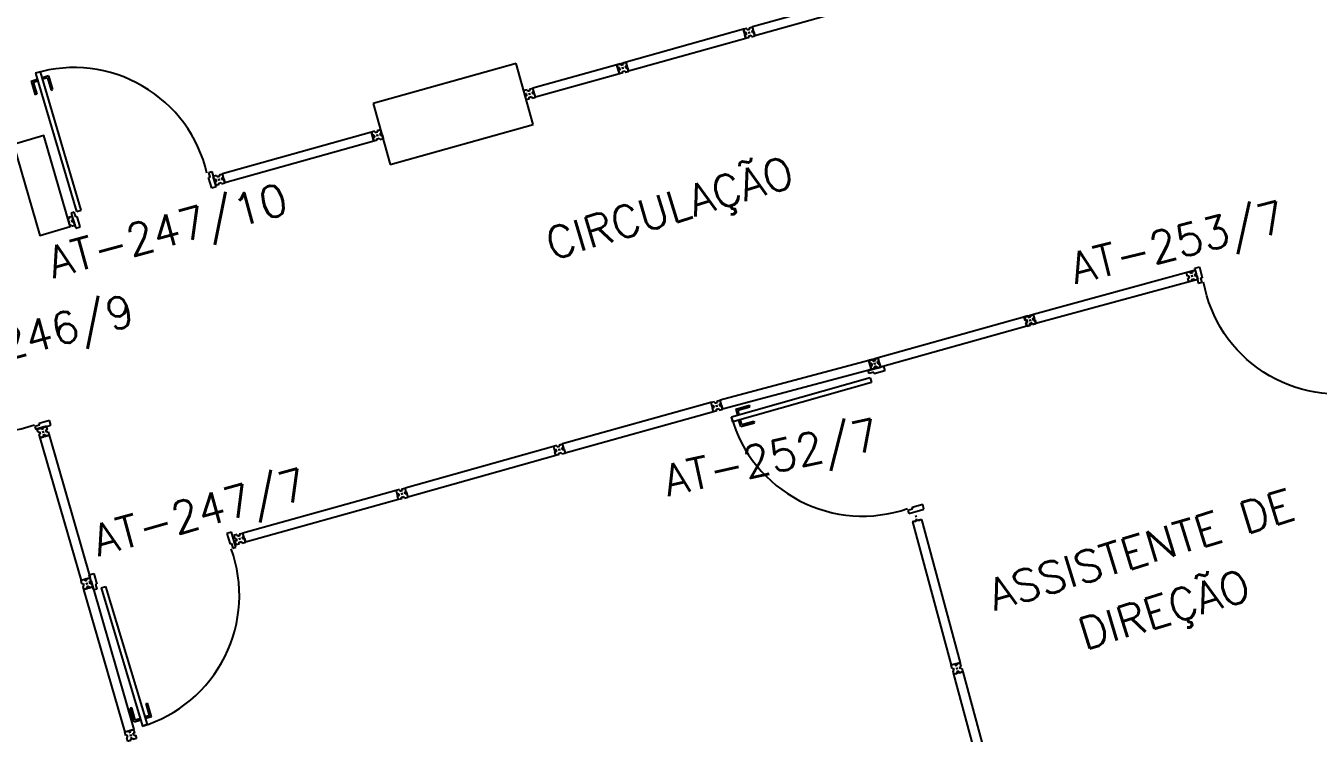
# Model space of a CAD drawing. Header units: millimetres. Extents: x 3089 to 3391, y 1087 to 1201.
# Drawn here: x 3139.11 to 3147.3, y 1111.65 to 1116.13 of the extents above; entities that cross this region are included whole.
import ezdxf

# ---------------------------------------------------------------- set-up
doc = ezdxf.new("R2010")
doc.units = ezdxf.units.MM
for name, color, linetype in [('DIV', 2, 'Continuous'), ('ESTR', 3, 'Continuous'), ('TEXTO', 2, 'Continuous'), ('TEXTO-ENDEREÇO', 2, 'Continuous'), ('USO1', 2, 'Continuous')]:
    doc.layers.add(name, color=color, linetype=linetype)
doc.styles.add('1', font='romans.shx', dxfattribs={"height": 1.1})
doc.styles.add('UNB-100', font='simplex.shx', dxfattribs={"height": 0.2})
doc.styles.add('UNB-100-1', font='simplex.shx', dxfattribs={"height": 0.2})
doc.dimstyles.new('1-600', dxfattribs={"dimtxt": 1.1, "dimasz": 2.5, "dimexe": 2, "dimexo": 4, "dimgap": 0.2, "dimtad": 1, "dimdec": 0, "dimzin": 4, "dimdsep": 46, "dimlunit": 6, "dimtxsty": '1', "dimblk1": 'NONE', "dimblk2": 'NONE', "dimsah": 1, "dimcen": 0, "dimclrd": 2, "dimclre": 2, "dimclrt": 2, "dimadec": 0, "dimazin": 0, "dimtfac": 1, "dimtdec": 0, "dimtmove": 2, "dimatfit": 3, "dimldrblk": 'NONE', "dimfxl": 1, "dimtolj": 1, "dimtzin": 0, "dimarcsym": 0})

# ---------------------------------------------------------------- blocks, each defined once
blk = doc.blocks.new('PILINT-TTC')
blk.add_lwpolyline([(0.4422, -8.4164), (0.4167, -9.0159), (0.6165, -9.0244), (0.642, -8.425)], close=True)
blk = doc.blocks.new('PDV2D-TTC')
at = {"layer": 'DIV'}
for p, q in [((0.0299, 0.05), (0.0599, 0.05)), ((0.0299, 0.035), (0.0299, 0.05)), ((0.0299, -0.035), (0.0299, 0.035)), ((0.0599, 0.05), (0.0599, -0.0199)), ((0.9412, 0.05), (0.9412, -0.0199)), ((0.9712, 0.05), (0.9412, 0.05)), ((0.9712, 0.035), (0.9712, 0.05)), ((0.9712, -0.035), (0.9712, 0.035)), ((0.0299, -0.05), (0.0299, -0.0347)), ((0.05, -0.05), (0.0299, -0.05)), ((0.05, -0.0199), (0.0599, -0.0199)), ((0.05, -0.0199), (0.05, -0.05)), ((0.0787, -0.0505), (0.1087, -0.0505)), ((0.0787, -0.0505), (0.0787, -0.9647)), ((0.1087, -0.0505), (0.1087, -0.9647)), ((0.9512, -0.0199), (0.9412, -0.0199)), ((0.9512, -0.0199), (0.9512, -0.05)), ((0.9512, -0.05), (0.9712, -0.05)), ((0.9712, -0.05), (0.9712, -0.0347)), ((0.1087, -0.9647), (0.0787, -0.9647))]:
    blk.add_line(p, q, dxfattribs=at)
at = {"layer": 'DIV', "color": 1}
for p, q in [((0.0362, -0.9247), (0.0362, -0.8347)), ((0.0462, -0.8347), (0.0364, -0.8347)), ((0.0462, -0.9147), (0.0462, -0.8347)), ((0.1409, -0.9147), (0.1409, -0.8347)), ((0.1409, -0.8347), (0.1507, -0.8347)), ((0.1509, -0.9247), (0.1509, -0.8347)), ((0.0362, -0.9247), (0.0763, -0.9247)), ((0.0462, -0.9147), (0.0763, -0.9147)), ((0.1409, -0.9147), (0.1108, -0.9147)), ((0.1509, -0.9247), (0.1108, -0.9247))]:
    blk.add_line(p, q, dxfattribs=at)
blk.add_arc((0.0755, -0.1001), 0.8651, 270, 3.32145, dxfattribs=at)
blk = doc.blocks.new('DIVMT-TTC')
for p, q in [((-0.03, 0.03), (-0.03, 0.006)), ((-0.008, 0.03), (-0.03, 0.03)), ((-0.0185, 0.006), (-0.03, 0.006)), ((-0.0185, -0.006), (-0.0185, 0.006)), ((-0.008, 0.03), (-0.008, 0.02)), ((-0.008, 0.02), (0.008, 0.02)), ((-0.0051, 0), (0.0051, 0)), ((0.0051, 0), (-0.0051, 0)), ((-0.0051, 0), (0.0051, 0)), ((0, -0.0051), (0, 0.0051)), ((0, 0.0051), (0, -0.0051)), ((0.008, 0.03), (0.008, 0.02)), ((0.008, 0.03), (0.03, 0.03)), ((0.0205, 0.006), (0.03, 0.006)), ((0.0205, -0.006), (0.0205, 0.006)), ((0.0205, 0.006), (0.0205, -0.006)), ((0.0205, 0.006), (0.03, 0.006)), ((0.97, 0.03), (0.03, 0.03)), ((0.03, 0.006), (0.03, 0.03)), ((0.03, -0.03), (0.03, 0.03)), ((0.03, -0.005), (0.03, 0.005)), ((0.97, -0.03), (0.97, 0.03)), ((0.97, 0.03), (0.97, 0.009)), ((0.97, 0.009), (0.97, 0.027)), ((0.9795, 0.006), (0.97, 0.006)), ((0.97, -0.005), (0.97, 0.005)), ((0.9795, 0.006), (0.9795, -0.006)), ((1.0051, 0), (0.9949, 0)), ((1, 0.0051), (1, -0.0051)), ((-0.0185, -0.006), (-0.03, -0.006)), ((-0.03, -0.03), (-0.03, -0.006)), ((-0.008, -0.03), (-0.03, -0.03)), ((-0.008, -0.03), (-0.008, -0.02)), ((-0.008, -0.02), (0.008, -0.02)), ((0.008, -0.03), (0.008, -0.02)), ((0.008, -0.03), (0.03, -0.03)), ((0.0205, -0.006), (0.03, -0.006)), ((0.0205, -0.006), (0.03, -0.006)), ((0.03, -0.006), (0.03, -0.03)), ((0.97, -0.03), (0.03, -0.03)), ((0.9795, -0.006), (0.97, -0.006)), ((0.97, -0.009), (0.97, -0.027))]:
    blk.add_line(p, q)
blk = doc.blocks.new('PDV2E-TTC')
at = {"layer": 'DIV', "color": 1}
for p, q in [((0.0229, 0.9247), (0.0629, 0.9247)), ((0.0229, 0.9247), (0.0229, 0.8347)), ((0.0329, 0.9147), (0.0629, 0.9147)), ((0.0329, 0.9147), (0.0329, 0.8347)), ((0.1375, 0.9247), (0.0975, 0.9247)), ((0.1275, 0.9147), (0.0975, 0.9147)), ((0.1275, 0.9147), (0.1275, 0.8347)), ((0.1375, 0.9247), (0.1375, 0.8347)), ((0.0329, 0.8347), (0.023, 0.8347)), ((0.1275, 0.8347), (0.1374, 0.8347))]:
    blk.add_line(p, q, dxfattribs=at)
at = {"layer": 'DIV'}
for p, q in [((0.0654, 0.0505), (0.0654, 0.9647)), ((0.0954, 0.9647), (0.0654, 0.9647)), ((0.0954, 0.0505), (0.0954, 0.9647)), ((0.0494, 0.05), (0.0293, 0.05)), ((0.0293, 0.05), (0.0293, 0.0347)), ((0.0293, 0.035), (0.0293, -0.035)), ((0.0494, 0.0199), (0.0494, 0.05)), ((0.0494, 0.0199), (0.0593, 0.0199)), ((0.0593, -0.05), (0.0593, 0.0199)), ((0.0654, 0.0505), (0.0954, 0.0505)), ((0.9279, -0.05), (0.9279, 0.0199)), ((0.9378, 0.0199), (0.9279, 0.0199)), ((0.9378, 0.05), (0.9579, 0.05)), ((0.9378, 0.0199), (0.9378, 0.05)), ((0.9579, 0.05), (0.9579, 0.0347)), ((0.9579, 0.035), (0.9579, -0.035)), ((0.0293, -0.035), (0.0293, -0.05)), ((0.0293, -0.05), (0.0593, -0.05)), ((0.9579, -0.05), (0.9279, -0.05)), ((0.9579, -0.035), (0.9579, -0.05))]:
    blk.add_line(p, q, dxfattribs=at)
at = {"layer": 'DIV', "color": 1}
blk.add_arc((0.0622, 0.1001), 0.8651, 356.67855, 90, dxfattribs=at)
blk = doc.blocks.new('*D158')
at = {"layer": 'DEFPOINTS', "color": 0, "transparency": 16777216}
for p in [(3164.9396, 1111.7936), (3165.2562, 1110.3274), (3135.4967, 1104.1041), (3135.9367, 1102.6701), (3156.9629, 1101.7413)]:
    blk.add_point(p, dxfattribs=at)
at = {"layer": 'USO1', "color": 2, "lineweight": -2, "transparency": 16777216}
for p, q in [((3166.1002, 1106.4174), (3167.0501, 1102.0167)), ((3137.1102, 1098.8461), (3138.4284, 1094.5505))]:
    blk.add_line(p, q, dxfattribs=at)
blk.add_arc((3240.3821, 762.3058), 349.5358, 102.18129, 107.059339, dxfattribs=at)
at = {"layer": 'USO1', "color": 2, "transparency": 16777216, "insert": (3151.9194, 1101.4266), "char_height": 1.1, "attachment_point": 5, "rotation": 14.62031, "style": '1'}
blk.add_mtext('\\A1;Agronomia e Veterinária', dxfattribs=at)
blk = doc.blocks.new('_NONE')
at = {"color": 0, "linetype": 'ByBlock'}
blk.add_circle((0, 0), 0.25, dxfattribs=at)

msp = doc.modelspace()

# ---------------------------------------------------------------- linework, layer by layer
at = {"layer": 'DIV'}
for p, q in [((3144.3718, 1116.3072), (3143.7131, 1116.1235)), ((3144.3879, 1116.2494), (3143.7292, 1116.0657)), ((3143.6919, 1116.1175), (3143.7131, 1116.1235)), ((3143.6919, 1116.1175), (3143.6946, 1116.1079)), ((3143.7292, 1116.0657), (3143.7131, 1116.1235)), ((3143.7195, 1116.1003), (3143.7131, 1116.1235)), ((3143.6553, 1116.1073), (3142.9118, 1115.8989)), ((3143.6714, 1116.0495), (3142.928, 1115.8411)), ((3143.6765, 1116.1132), (3143.6553, 1116.1073)), ((3143.6553, 1116.1073), (3143.6609, 1116.0871)), ((3143.6714, 1116.0495), (3143.6553, 1116.1073)), ((3143.6553, 1116.1073), (3143.6617, 1116.0842)), ((3143.6609, 1116.0871), (3143.6561, 1116.1044)), ((3143.6728, 1116.0873), (3143.6617, 1116.0842)), ((3143.6709, 1116.0868), (3143.6617, 1116.0842)), ((3143.6647, 1116.0736), (3143.662, 1116.0832)), ((3143.676, 1116.0757), (3143.665, 1116.0726)), ((3143.6741, 1116.0752), (3143.665, 1116.0726)), ((3143.6714, 1116.0495), (3143.665, 1116.0726)), ((3143.6658, 1116.0698), (3143.6706, 1116.0524)), ((3143.6709, 1116.0868), (3143.6741, 1116.0752)), ((3143.6926, 1116.0555), (3143.6714, 1116.0495)), ((3143.676, 1116.0757), (3143.6728, 1116.0873)), ((3143.6765, 1116.1132), (3143.6792, 1116.1036)), ((3143.6792, 1116.1036), (3143.6946, 1116.1079)), ((3143.6972, 1116.0879), (3143.6873, 1116.0851)), ((3143.6873, 1116.0851), (3143.6972, 1116.0879)), ((3143.6972, 1116.0879), (3143.6873, 1116.0851)), ((3143.6873, 1116.0851), (3143.6972, 1116.0879)), ((3143.6899, 1116.0651), (3143.7053, 1116.0694)), ((3143.6926, 1116.0555), (3143.6899, 1116.0651)), ((3143.6909, 1116.0914), (3143.6936, 1116.0816)), ((3143.6909, 1116.0914), (3143.6936, 1116.0816)), ((3143.6936, 1116.0816), (3143.6909, 1116.0914)), ((3143.708, 1116.0598), (3143.7053, 1116.0694)), ((3143.708, 1116.0598), (3143.7292, 1116.0657)), ((3143.7104, 1116.0978), (3143.7195, 1116.1003)), ((3143.7104, 1116.0978), (3143.7195, 1116.1003)), ((3143.7104, 1116.0978), (3143.7136, 1116.0862)), ((3143.7136, 1116.0862), (3143.7104, 1116.0978)), ((3143.7136, 1116.0862), (3143.7228, 1116.0888)), ((3143.7136, 1116.0862), (3143.7228, 1116.0888)), ((3143.7225, 1116.0898), (3143.7198, 1116.0994)), ((3143.7228, 1116.0888), (3143.7292, 1116.0657)), ((3142.2153, 1115.8897), (3141.31, 1115.6364)), ((3142.3231, 1115.5045), (3142.2153, 1115.8897)), ((3142.8541, 1115.8828), (3142.321, 1115.7347)), ((3142.8541, 1115.8828), (3142.9119, 1115.8989)), ((3142.8753, 1115.8887), (3142.8541, 1115.8829)), ((3142.8752, 1115.8887), (3142.8541, 1115.8828)), ((3142.8541, 1115.8829), (3142.8605, 1115.8597)), ((3142.8541, 1115.8829), (3142.8597, 1115.8626)), ((3142.8701, 1115.825), (3142.8541, 1115.8829)), ((3142.8541, 1115.8828), (3142.8605, 1115.8597)), ((3142.8541, 1115.8828), (3142.8597, 1115.8626)), ((3142.8702, 1115.825), (3142.8541, 1115.8828)), ((3142.8597, 1115.8626), (3142.8549, 1115.88)), ((3142.8597, 1115.8626), (3142.8549, 1115.8799)), ((3142.8743, 1115.8884), (3142.857, 1115.8836)), ((3142.8752, 1115.8887), (3142.8779, 1115.8791)), ((3142.8753, 1115.8887), (3142.878, 1115.8791)), ((3142.8797, 1115.8801), (3142.8772, 1115.8892)), ((3142.8779, 1115.8791), (3142.8933, 1115.8834)), ((3142.878, 1115.8791), (3142.8934, 1115.8834)), ((3142.8781, 1115.8895), (3142.8878, 1115.8922)), ((3142.8913, 1115.8833), (3142.8797, 1115.8801)), ((3142.8913, 1115.8833), (3142.8887, 1115.8925)), ((3142.8907, 1115.893), (3142.9119, 1115.8989)), ((3142.8907, 1115.893), (3142.9118, 1115.8989)), ((3142.8907, 1115.893), (3142.8934, 1115.8834)), ((3142.8907, 1115.893), (3142.8933, 1115.8834)), ((3142.9119, 1115.8989), (3142.8916, 1115.8933)), ((3142.8916, 1115.8933), (3142.909, 1115.8981)), ((3142.9091, 1115.8732), (3142.9183, 1115.8758)), ((3142.9091, 1115.8732), (3142.9183, 1115.8758)), ((3142.9091, 1115.8732), (3142.9124, 1115.8617)), ((3142.9124, 1115.8617), (3142.9091, 1115.8732)), ((3142.9092, 1115.8732), (3142.9183, 1115.8757)), ((3142.9092, 1115.8732), (3142.9183, 1115.8757)), ((3142.9092, 1115.8732), (3142.9124, 1115.8616)), ((3142.9124, 1115.8616), (3142.9092, 1115.8732)), ((3142.928, 1115.8411), (3142.9118, 1115.8989)), ((3142.9183, 1115.8758), (3142.9118, 1115.8989)), ((3142.9279, 1115.841), (3142.9119, 1115.8989)), ((3142.9183, 1115.8757), (3142.9119, 1115.8989)), ((3142.9213, 1115.8651), (3142.9186, 1115.8748)), ((3142.9213, 1115.8652), (3142.9186, 1115.8748)), ((3142.8702, 1115.825), (3142.3371, 1115.6769)), ((3142.8716, 1115.8628), (3142.8605, 1115.8597)), ((3142.8716, 1115.8628), (3142.8605, 1115.8597)), ((3142.8697, 1115.8623), (3142.8605, 1115.8597)), ((3142.8697, 1115.8622), (3142.8605, 1115.8597)), ((3142.8634, 1115.8491), (3142.8608, 1115.8588)), ((3142.8635, 1115.8491), (3142.8608, 1115.8587)), ((3142.8748, 1115.8512), (3142.8637, 1115.8482)), ((3142.8748, 1115.8512), (3142.8637, 1115.8481)), ((3142.8729, 1115.8507), (3142.8637, 1115.8482)), ((3142.8729, 1115.8507), (3142.8637, 1115.8481)), ((3142.8701, 1115.825), (3142.8637, 1115.8482)), ((3142.8702, 1115.825), (3142.8637, 1115.8481)), ((3142.8645, 1115.8453), (3142.8693, 1115.8279)), ((3142.8645, 1115.8452), (3142.8694, 1115.8279)), ((3142.8697, 1115.8623), (3142.8729, 1115.8507)), ((3142.8697, 1115.8622), (3142.8729, 1115.8507)), ((3142.8913, 1115.8309), (3142.8701, 1115.825)), ((3142.8914, 1115.8309), (3142.8702, 1115.825)), ((3142.8748, 1115.8512), (3142.8716, 1115.8628)), ((3142.8748, 1115.8512), (3142.8716, 1115.8628)), ((3142.8959, 1115.8633), (3142.8861, 1115.8606)), ((3142.8861, 1115.8606), (3142.8959, 1115.8633)), ((3142.8959, 1115.8633), (3142.8861, 1115.8606)), ((3142.8861, 1115.8606), (3142.8959, 1115.8633)), ((3142.8959, 1115.8633), (3142.8861, 1115.8606)), ((3142.8861, 1115.8606), (3142.8959, 1115.8633)), ((3142.8959, 1115.8633), (3142.8861, 1115.8606)), ((3142.8861, 1115.8606), (3142.8959, 1115.8633)), ((3142.8959, 1115.8633), (3142.8861, 1115.8606)), ((3142.8886, 1115.8405), (3142.9041, 1115.8448)), ((3142.8913, 1115.8309), (3142.8886, 1115.8405)), ((3142.8887, 1115.8405), (3142.9041, 1115.8448)), ((3142.8914, 1115.8309), (3142.8887, 1115.8405)), ((3142.8924, 1115.857), (3142.8896, 1115.8669)), ((3142.8896, 1115.8669), (3142.8924, 1115.857)), ((3142.8924, 1115.857), (3142.8896, 1115.8669)), ((3142.8896, 1115.8669), (3142.8924, 1115.857)), ((3142.8897, 1115.8669), (3142.8924, 1115.857)), ((3142.8924, 1115.857), (3142.8897, 1115.8669)), ((3142.8897, 1115.8669), (3142.8924, 1115.857)), ((3142.9067, 1115.8352), (3142.9041, 1115.8448)), ((3142.9068, 1115.8352), (3142.9041, 1115.8448)), ((3142.9067, 1115.8352), (3142.9279, 1115.841)), ((3142.9068, 1115.8352), (3142.928, 1115.8411)), ((3142.9124, 1115.8616), (3142.9215, 1115.8642)), ((3142.9124, 1115.8616), (3142.9215, 1115.8642)), ((3142.9124, 1115.8617), (3142.9215, 1115.8642)), ((3142.9124, 1115.8617), (3142.9215, 1115.8642)), ((3142.9215, 1115.8642), (3142.9279, 1115.841)), ((3142.9215, 1115.8642), (3142.928, 1115.8411)), ((3142.2843, 1115.7246), (3142.2632, 1115.7186)), ((3142.2793, 1115.6609), (3142.2632, 1115.7186)), ((3142.2843, 1115.7246), (3142.287, 1115.7149)), ((3142.287, 1115.7149), (3142.3024, 1115.7192)), ((3142.2998, 1115.7289), (3142.3209, 1115.7348)), ((3142.2998, 1115.7289), (3142.3024, 1115.7192)), ((3142.3183, 1115.7091), (3142.3274, 1115.7117)), ((3142.3183, 1115.7091), (3142.3274, 1115.7117)), ((3142.3183, 1115.7091), (3142.3215, 1115.6976)), ((3142.3215, 1115.6976), (3142.3183, 1115.7091)), ((3142.3371, 1115.677), (3142.3209, 1115.7348)), ((3141.31, 1115.6364), (3141.4178, 1115.2512)), ((3142.2807, 1115.6986), (3142.2696, 1115.6955)), ((3142.2788, 1115.6981), (3142.2696, 1115.6955)), ((3142.2726, 1115.6849), (3142.2699, 1115.6946)), ((3142.2839, 1115.6871), (3142.2728, 1115.684)), ((3142.282, 1115.6865), (3142.2728, 1115.684)), ((3142.2788, 1115.6981), (3142.282, 1115.6865)), ((3142.3005, 1115.6668), (3142.2793, 1115.6609)), ((3142.2839, 1115.6871), (3142.2807, 1115.6986)), ((3142.2952, 1115.6965), (3142.305, 1115.6992)), ((3142.305, 1115.6992), (3142.2952, 1115.6965)), ((3142.2952, 1115.6965), (3142.305, 1115.6992)), ((3142.305, 1115.6992), (3142.2952, 1115.6965)), ((3142.2978, 1115.6764), (3142.3132, 1115.6807)), ((3142.3005, 1115.6668), (3142.2978, 1115.6764)), ((3142.2987, 1115.7027), (3142.3015, 1115.6929)), ((3142.3015, 1115.6929), (3142.2987, 1115.7027)), ((3142.2987, 1115.7027), (3142.3015, 1115.6929)), ((3142.3159, 1115.6711), (3142.3132, 1115.6807)), ((3142.3159, 1115.6711), (3142.3371, 1115.677)), ((3142.3215, 1115.6976), (3142.3306, 1115.7001)), ((3142.3215, 1115.6976), (3142.3306, 1115.7001)), ((3141.3193, 1115.4625), (3141.2981, 1115.4565)), ((3141.3193, 1115.4625), (3141.322, 1115.4528)), ((3141.3347, 1115.4668), (3141.3559, 1115.4727)), ((3141.3347, 1115.4668), (3141.3374, 1115.4571)), ((3141.372, 1115.4149), (3141.3559, 1115.4727)), ((3141.3623, 1115.4496), (3141.3559, 1115.4727)), ((3141.4178, 1115.2512), (3142.3231, 1115.5045)), ((3141.2981, 1115.4565), (3140.3535, 1115.1918)), ((3141.3142, 1115.3988), (3140.3697, 1115.134)), ((3141.2981, 1115.4565), (3141.3045, 1115.4334)), ((3141.2981, 1115.4565), (3141.3037, 1115.4363)), ((3141.3142, 1115.3988), (3141.2981, 1115.4565)), ((3141.3037, 1115.4363), (3141.2989, 1115.4537)), ((3141.3156, 1115.4365), (3141.3045, 1115.4334)), ((3141.3137, 1115.436), (3141.3045, 1115.4334)), ((3141.3075, 1115.4228), (3141.3048, 1115.4325)), ((3141.3188, 1115.425), (3141.3078, 1115.4219)), ((3141.3169, 1115.4244), (3141.3078, 1115.4219)), ((3141.3142, 1115.3988), (3141.3078, 1115.4219)), ((3141.3086, 1115.419), (3141.3134, 1115.4016)), ((3141.3137, 1115.436), (3141.3169, 1115.4244)), ((3141.3354, 1115.4047), (3141.3142, 1115.3988)), ((3141.3188, 1115.425), (3141.3156, 1115.4365)), ((3141.322, 1115.4528), (3141.3374, 1115.4571)), ((3141.3301, 1115.4343), (3141.3399, 1115.4371)), ((3141.3399, 1115.4371), (3141.3301, 1115.4343)), ((3141.3301, 1115.4343), (3141.3399, 1115.4371)), ((3141.3399, 1115.4371), (3141.3301, 1115.4343)), ((3141.3327, 1115.4143), (3141.3481, 1115.4186)), ((3141.3354, 1115.4047), (3141.3327, 1115.4143)), ((3141.3337, 1115.4406), (3141.3364, 1115.4308)), ((3141.3364, 1115.4308), (3141.3337, 1115.4406)), ((3141.3337, 1115.4406), (3141.3364, 1115.4308)), ((3141.3508, 1115.409), (3141.3481, 1115.4186)), ((3141.3508, 1115.409), (3141.372, 1115.4149)), ((3141.3532, 1115.447), (3141.3623, 1115.4496)), ((3141.3532, 1115.447), (3141.3623, 1115.4496)), ((3141.3532, 1115.447), (3141.3564, 1115.4355)), ((3141.3564, 1115.4355), (3141.3532, 1115.447)), ((3141.3564, 1115.4355), (3141.3655, 1115.438)), ((3141.3564, 1115.4355), (3141.3655, 1115.438)), ((3141.3653, 1115.439), (3141.3626, 1115.4486)), ((3141.3655, 1115.438), (3141.372, 1115.4149)), ((3140.3169, 1115.1816), (3140.2958, 1115.1757)), ((3140.2958, 1115.1757), (3140.3022, 1115.1525)), ((3140.3119, 1115.1179), (3140.2958, 1115.1757)), ((3140.2958, 1115.1757), (3140.3014, 1115.1554)), ((3140.3014, 1115.1554), (3140.2966, 1115.1728)), ((3140.3133, 1115.1556), (3140.3022, 1115.1525)), ((3140.3114, 1115.1551), (3140.3022, 1115.1525)), ((3140.3052, 1115.142), (3140.3025, 1115.1516)), ((3140.3165, 1115.1441), (3140.3054, 1115.141)), ((3140.3119, 1115.1179), (3140.3054, 1115.141)), ((3140.3146, 1115.1435), (3140.3055, 1115.141)), ((3140.3063, 1115.1381), (3140.3111, 1115.1208)), ((3140.3114, 1115.1551), (3140.3146, 1115.1435)), ((3140.3165, 1115.1441), (3140.3133, 1115.1556)), ((3140.3169, 1115.1816), (3140.3196, 1115.1719)), ((3140.3196, 1115.1719), (3140.335, 1115.1762)), ((3140.3278, 1115.1535), (3140.3376, 1115.1562)), ((3140.3376, 1115.1562), (3140.3278, 1115.1535)), ((3140.3278, 1115.1535), (3140.3376, 1115.1562)), ((3140.3376, 1115.1562), (3140.3278, 1115.1535)), ((3140.3304, 1115.1334), (3140.3458, 1115.1377)), ((3140.3313, 1115.1597), (3140.3341, 1115.1499)), ((3140.3341, 1115.1499), (3140.3313, 1115.1597)), ((3140.3314, 1115.1598), (3140.3341, 1115.1499)), ((3140.3323, 1115.1859), (3140.3535, 1115.1918)), ((3140.3323, 1115.1859), (3140.335, 1115.1762)), ((3140.3485, 1115.1281), (3140.3458, 1115.1377)), ((3140.3485, 1115.1281), (3140.3697, 1115.134)), ((3140.3508, 1115.1661), (3140.36, 1115.1687)), ((3140.3508, 1115.1661), (3140.36, 1115.1687)), ((3140.3508, 1115.1661), (3140.3541, 1115.1546)), ((3140.3541, 1115.1546), (3140.3508, 1115.1661)), ((3140.3697, 1115.134), (3140.3535, 1115.1918)), ((3140.36, 1115.1687), (3140.3535, 1115.1918)), ((3140.3541, 1115.1546), (3140.3632, 1115.1571)), ((3140.3541, 1115.1546), (3140.3632, 1115.1571)), ((3140.363, 1115.1581), (3140.3603, 1115.1677)), ((3140.3632, 1115.1571), (3140.3697, 1115.134)), ((3140.3331, 1115.1238), (3140.3119, 1115.1179)), ((3140.3331, 1115.1238), (3140.3304, 1115.1334)), ((3139.3835, 1114.9078), (3139.3758, 1114.9057)), ((3139.381, 1114.8872), (3139.3758, 1114.9057)), ((3139.3826, 1114.8815), (3139.3799, 1114.8913)), ((3139.3799, 1114.8913), (3139.3826, 1114.8815)), ((3139.3809, 1114.9174), (3139.402, 1114.9234)), ((3139.3809, 1114.9174), (3139.3835, 1114.9078)), ((3139.3994, 1114.8977), (3139.4085, 1114.9002)), ((3139.3994, 1114.8977), (3139.4085, 1114.9002)), ((3139.3994, 1114.8977), (3139.4026, 1114.8861)), ((3139.3994, 1114.8977), (3139.4026, 1114.8861)), ((3139.402, 1114.8881), (3139.3999, 1114.8958)), ((3139.4013, 1114.8982), (3139.4056, 1114.8994)), ((3139.4182, 1114.8656), (3139.402, 1114.9234)), ((3139.4182, 1114.8656), (3139.402, 1114.9234)), ((3139.4026, 1114.8861), (3139.4117, 1114.8887)), ((3139.4026, 1114.8861), (3139.4117, 1114.8887)), ((3139.4077, 1114.9031), (3139.4029, 1114.9205)), ((3139.4115, 1114.8896), (3139.4088, 1114.8993)), ((3139.4115, 1114.8896), (3139.4088, 1114.8993)), ((3139.3763, 1114.885), (3139.3861, 1114.8878)), ((3139.3763, 1114.885), (3139.3861, 1114.8878)), ((3139.3861, 1114.8878), (3139.3763, 1114.885)), ((3139.3866, 1114.8671), (3139.381, 1114.8872)), ((3139.3866, 1114.8671), (3139.3943, 1114.8693)), ((3139.397, 1114.8597), (3139.3943, 1114.8693)), ((3139.397, 1114.8597), (3139.4182, 1114.8656)), ((3139.4045, 1114.8867), (3139.4088, 1114.8879)), ((3139.4125, 1114.8858), (3139.4174, 1114.8685)), ((3146.5207, 1114.5807), (3145.4948, 1114.3006)), ((3146.4838, 1114.5709), (3146.4625, 1114.5653)), ((3146.4625, 1114.5653), (3146.4686, 1114.5421)), ((3146.4838, 1114.5709), (3146.4863, 1114.5613)), ((3146.4863, 1114.5613), (3146.5018, 1114.5654)), ((3146.4992, 1114.575), (3146.5205, 1114.5806)), ((3146.4992, 1114.575), (3146.5018, 1114.5654)), ((3146.5358, 1114.5226), (3146.5205, 1114.5806)), ((3146.5266, 1114.5574), (3146.5205, 1114.5806)), ((3146.5358, 1114.5226), (3145.5101, 1114.2426)), ((3146.4797, 1114.5451), (3146.4686, 1114.5421)), ((3146.4828, 1114.5335), (3146.4717, 1114.5305)), ((3146.4778, 1114.5073), (3146.4717, 1114.5305)), ((3146.499, 1114.5129), (3146.4778, 1114.5073)), ((3146.4828, 1114.5335), (3146.4797, 1114.5451)), ((3146.4942, 1114.5427), (3146.5041, 1114.5453)), ((3146.5041, 1114.5453), (3146.4942, 1114.5427)), ((3146.4942, 1114.5427), (3146.5041, 1114.5453)), ((3146.4965, 1114.5226), (3146.512, 1114.5267)), ((3146.499, 1114.5129), (3146.4965, 1114.5226)), ((3146.4978, 1114.5489), (3146.5004, 1114.539)), ((3146.5004, 1114.539), (3146.4978, 1114.5489)), ((3146.5145, 1114.517), (3146.512, 1114.5267)), ((3146.5145, 1114.517), (3146.5358, 1114.5226)), ((3146.5174, 1114.555), (3146.5266, 1114.5574)), ((3146.5174, 1114.555), (3146.5266, 1114.5574)), ((3146.5174, 1114.555), (3146.5205, 1114.5434)), ((3146.5205, 1114.5434), (3146.5174, 1114.555)), ((3146.5205, 1114.5434), (3146.5297, 1114.5458)), ((3146.5205, 1114.5434), (3146.5297, 1114.5458)), ((3146.5294, 1114.5468), (3146.5269, 1114.5565)), ((3146.5297, 1114.5458), (3146.5358, 1114.5226)), ((3145.4391, 1114.285), (3144.5098, 1114.0256)), ((3145.4362, 1114.2842), (3145.494, 1114.3004)), ((3145.4593, 1114.2907), (3145.4362, 1114.2842)), ((3145.4421, 1114.263), (3145.4362, 1114.2842)), ((3145.4581, 1114.2909), (3145.4368, 1114.2853)), ((3145.4368, 1114.2853), (3145.4429, 1114.2621)), ((3145.4564, 1114.2899), (3145.4391, 1114.285)), ((3145.4421, 1114.263), (3145.4518, 1114.2657)), ((3145.4541, 1114.265), (3145.4429, 1114.2621)), ((3145.4571, 1114.2534), (3145.446, 1114.2505)), ((3145.4521, 1114.2273), (3145.446, 1114.2505)), ((3145.4464, 1114.2476), (3145.4561, 1114.2503)), ((3145.4464, 1114.2476), (3145.4523, 1114.2264)), ((3145.4561, 1114.2503), (3145.4518, 1114.2657)), ((3145.4734, 1114.2329), (3145.4521, 1114.2273)), ((3145.4523, 1114.2264), (3145.4755, 1114.2329)), ((3145.4571, 1114.2534), (3145.4541, 1114.265)), ((3145.4581, 1114.2909), (3145.4606, 1114.2812)), ((3145.4619, 1114.2815), (3145.4593, 1114.2907)), ((3145.4619, 1114.2815), (3145.4593, 1114.2907)), ((3145.4603, 1114.2909), (3145.4699, 1114.2936)), ((3145.4606, 1114.2812), (3145.4761, 1114.2853)), ((3145.4734, 1114.2847), (3145.4619, 1114.2815)), ((3145.4734, 1114.2847), (3145.4619, 1114.2815)), ((3145.4781, 1114.2648), (3145.4683, 1114.262)), ((3145.4781, 1114.2648), (3145.4683, 1114.262)), ((3145.4685, 1114.2626), (3145.4784, 1114.2652)), ((3145.4784, 1114.2652), (3145.4685, 1114.2626)), ((3145.4685, 1114.2626), (3145.4784, 1114.2652)), ((3145.4708, 1114.2425), (3145.4863, 1114.2466)), ((3145.4734, 1114.2329), (3145.4708, 1114.2425)), ((3145.4709, 1114.2939), (3145.494, 1114.3004)), ((3145.4734, 1114.2847), (3145.4709, 1114.2939)), ((3145.4734, 1114.2847), (3145.4709, 1114.2939)), ((3145.4745, 1114.2585), (3145.4718, 1114.2683)), ((3145.4745, 1114.2585), (3145.4718, 1114.2683)), ((3145.4722, 1114.2689), (3145.4748, 1114.259)), ((3145.4748, 1114.259), (3145.4722, 1114.2689)), ((3145.4839, 1114.2472), (3145.4724, 1114.244)), ((3145.4724, 1114.244), (3145.4755, 1114.2329)), ((3145.4736, 1114.295), (3145.4948, 1114.3006)), ((3145.4736, 1114.295), (3145.4761, 1114.2853)), ((3145.494, 1114.3004), (3145.4738, 1114.2947)), ((3145.4738, 1114.2947), (3145.4911, 1114.2995)), ((3145.4839, 1114.2472), (3145.487, 1114.2361)), ((3145.4889, 1114.237), (3145.4863, 1114.2466)), ((3145.5101, 1114.2426), (3145.487, 1114.2361)), ((3145.4889, 1114.237), (3145.5101, 1114.2426)), ((3145.4999, 1114.2792), (3145.4903, 1114.2765)), ((3145.4946, 1114.2611), (3145.4903, 1114.2765)), ((3145.4918, 1114.275), (3145.501, 1114.2774)), ((3145.4918, 1114.275), (3145.501, 1114.2774)), ((3145.4918, 1114.275), (3145.4948, 1114.2633)), ((3145.4948, 1114.2633), (3145.4918, 1114.275)), ((3145.4999, 1114.2792), (3145.494, 1114.3004)), ((3145.5042, 1114.2637), (3145.4946, 1114.2611)), ((3145.5101, 1114.2426), (3145.4948, 1114.3006)), ((3145.501, 1114.2774), (3145.4948, 1114.3006)), ((3145.4948, 1114.2633), (3145.504, 1114.2658)), ((3145.4948, 1114.2633), (3145.504, 1114.2658)), ((3145.5038, 1114.2667), (3145.5012, 1114.2764)), ((3145.504, 1114.2658), (3145.5101, 1114.2426)), ((3145.5042, 1114.2637), (3145.5101, 1114.2426)), ((3145.4521, 1114.2273), (3144.5251, 1113.9676)), ((3144.4512, 1114.0092), (3143.5082, 1113.7576)), ((3144.4512, 1114.0092), (3144.509, 1114.0253)), ((3144.4743, 1114.0157), (3144.4512, 1114.0092)), ((3144.4725, 1114.0149), (3144.4512, 1114.0093)), ((3144.4512, 1114.0093), (3144.4573, 1113.9861)), ((3144.4512, 1114.0092), (3144.4566, 1113.9889)), ((3144.4666, 1113.9512), (3144.4512, 1114.0092)), ((3144.4512, 1114.0092), (3144.4566, 1113.9889)), ((3144.4666, 1113.9512), (3144.4512, 1114.0092)), ((3144.4571, 1113.988), (3144.4512, 1114.0092)), ((3144.4731, 1114.0159), (3144.4518, 1114.0103)), ((3144.4518, 1114.0103), (3144.4579, 1113.9871)), ((3144.4566, 1113.9889), (3144.4519, 1114.0063)), ((3144.4566, 1113.9889), (3144.4519, 1114.0063)), ((3144.4714, 1114.0149), (3144.454, 1114.01)), ((3144.4571, 1113.988), (3144.4667, 1113.9907)), ((3144.4685, 1113.989), (3144.4573, 1113.9861)), ((3144.4665, 1113.9885), (3144.4573, 1113.986)), ((3144.4665, 1113.9885), (3144.4573, 1113.986)), ((3144.469, 1113.99), (3144.4579, 1113.9871)), ((3144.4665, 1113.9885), (3144.4696, 1113.9769)), ((3144.4665, 1113.9885), (3144.4696, 1113.9769)), ((3144.471, 1113.9753), (3144.4667, 1113.9907)), ((3144.4715, 1113.9774), (3144.4685, 1113.989)), ((3144.4721, 1113.9784), (3144.469, 1113.99)), ((3144.4725, 1114.0149), (3144.475, 1114.0053)), ((3144.4731, 1114.0159), (3144.4756, 1114.0062)), ((3144.4768, 1114.0065), (3144.4743, 1114.0157)), ((3144.4768, 1114.0065), (3144.4743, 1114.0157)), ((3144.475, 1114.0053), (3144.4905, 1114.0093)), ((3144.4752, 1114.0159), (3144.4849, 1114.0186)), ((3144.4756, 1114.0062), (3144.4911, 1114.0103)), ((3144.4884, 1114.0097), (3144.4768, 1114.0065)), ((3144.4884, 1114.0097), (3144.4768, 1114.0065)), ((3144.4928, 1113.9893), (3144.483, 1113.9867)), ((3144.483, 1113.9867), (3144.4928, 1113.9893)), ((3144.4928, 1113.9893), (3144.483, 1113.9867)), ((3144.483, 1113.9867), (3144.4928, 1113.9893)), ((3144.4928, 1113.9893), (3144.483, 1113.9867)), ((3144.493, 1113.9898), (3144.4832, 1113.987)), ((3144.493, 1113.9898), (3144.4832, 1113.987)), ((3144.4835, 1113.9876), (3144.4934, 1113.9902)), ((3144.4934, 1113.9902), (3144.4835, 1113.9876)), ((3144.4835, 1113.9876), (3144.4934, 1113.9902)), ((3144.4858, 1114.0189), (3144.509, 1114.0253)), ((3144.4884, 1114.0097), (3144.4858, 1114.0189)), ((3144.4884, 1114.0097), (3144.4858, 1114.0189)), ((3144.4866, 1113.9929), (3144.4892, 1113.983)), ((3144.4892, 1113.983), (3144.4866, 1113.9929)), ((3144.4866, 1113.9929), (3144.4892, 1113.983)), ((3144.4866, 1113.9929), (3144.4892, 1113.983)), ((3144.4895, 1113.9835), (3144.4867, 1113.9933)), ((3144.4895, 1113.9835), (3144.4867, 1113.9933)), ((3144.4871, 1113.9939), (3144.4897, 1113.984)), ((3144.4897, 1113.984), (3144.4871, 1113.9939)), ((3144.488, 1114.019), (3144.5092, 1114.0246)), ((3144.488, 1114.019), (3144.4905, 1114.0093)), ((3144.4885, 1114.02), (3144.5098, 1114.0256)), ((3144.4885, 1114.02), (3144.4911, 1114.0103)), ((3144.509, 1114.0253), (3144.4887, 1114.0197)), ((3144.4887, 1114.0197), (3144.5061, 1114.0245)), ((3144.5149, 1114.0042), (3144.5052, 1114.0015)), ((3144.5095, 1113.9861), (3144.5052, 1114.0015)), ((3144.5062, 1113.999), (3144.5154, 1114.0014)), ((3144.5062, 1113.999), (3144.5154, 1114.0014)), ((3144.5092, 1113.9874), (3144.5062, 1113.999)), ((3144.5062, 1113.999), (3144.5092, 1113.9874)), ((3144.5067, 1113.9999), (3144.5159, 1114.0024)), ((3144.5067, 1113.9999), (3144.5159, 1114.0024)), ((3144.5067, 1113.9999), (3144.5098, 1113.9883)), ((3144.5098, 1113.9883), (3144.5067, 1113.9999)), ((3144.5149, 1114.0042), (3144.509, 1114.0253)), ((3144.5154, 1114.0014), (3144.5092, 1114.0246)), ((3144.5245, 1113.9666), (3144.5092, 1114.0246)), ((3144.5092, 1113.9874), (3144.5184, 1113.9898)), ((3144.5092, 1113.9874), (3144.5184, 1113.9898)), ((3144.5192, 1113.9887), (3144.5095, 1113.9861)), ((3144.5251, 1113.9676), (3144.5098, 1114.0256)), ((3144.5159, 1114.0024), (3144.5098, 1114.0256)), ((3144.5098, 1113.9883), (3144.519, 1113.9908)), ((3144.5098, 1113.9883), (3144.519, 1113.9908)), ((3144.5182, 1113.9908), (3144.5156, 1114.0005)), ((3144.5187, 1113.9917), (3144.5162, 1114.0014)), ((3144.5184, 1113.9898), (3144.5245, 1113.9666)), ((3144.519, 1113.9908), (3144.5251, 1113.9676)), ((3144.5192, 1113.9887), (3144.5251, 1113.9676)), ((3144.4666, 1113.9512), (3143.5237, 1113.6996)), ((3144.4602, 1113.9754), (3144.4576, 1113.9851)), ((3144.4602, 1113.9754), (3144.4576, 1113.9851)), ((3144.4715, 1113.9774), (3144.4604, 1113.9745)), ((3144.4696, 1113.9769), (3144.4604, 1113.9744)), ((3144.4696, 1113.9769), (3144.4604, 1113.9744)), ((3144.4665, 1113.9513), (3144.4604, 1113.9745)), ((3144.4721, 1113.9784), (3144.4609, 1113.9755)), ((3144.4671, 1113.9523), (3144.4609, 1113.9755)), ((3144.4612, 1113.9715), (3144.4659, 1113.9541)), ((3144.4612, 1113.9715), (3144.4659, 1113.9541)), ((3144.4614, 1113.9726), (3144.471, 1113.9753)), ((3144.4614, 1113.9726), (3144.4673, 1113.9514)), ((3144.4878, 1113.9569), (3144.4665, 1113.9513)), ((3144.4883, 1113.9579), (3144.4671, 1113.9523)), ((3144.4673, 1113.9514), (3144.4904, 1113.9579)), ((3144.4853, 1113.9666), (3144.5007, 1113.9707)), ((3144.4878, 1113.9569), (3144.4853, 1113.9666)), ((3144.4858, 1113.9675), (3144.5013, 1113.9716)), ((3144.4883, 1113.9579), (3144.4858, 1113.9675)), ((3144.4989, 1113.9722), (3144.4873, 1113.969)), ((3144.4873, 1113.969), (3144.4904, 1113.9579)), ((3144.4989, 1113.9722), (3144.502, 1113.9611)), ((3144.5033, 1113.961), (3144.5007, 1113.9707)), ((3144.5038, 1113.962), (3144.5013, 1113.9716)), ((3144.5251, 1113.9676), (3144.502, 1113.9611)), ((3144.5033, 1113.961), (3144.5245, 1113.9666)), ((3144.5038, 1113.962), (3144.5251, 1113.9676)), ((3143.4502, 1113.7421), (3142.5099, 1113.4805)), ((3143.4715, 1113.7478), (3143.4502, 1113.7421)), ((3143.4502, 1113.7421), (3143.4595, 1113.7073)), ((3143.4715, 1113.7478), (3143.4741, 1113.7381)), ((3143.4741, 1113.7381), (3143.4895, 1113.7422)), ((3143.4869, 1113.7519), (3143.5082, 1113.7576)), ((3143.4869, 1113.7519), (3143.4895, 1113.7422)), ((3143.5144, 1113.7344), (3143.5082, 1113.7576)), ((3143.5237, 1113.6996), (3143.5082, 1113.7576)), ((3143.4658, 1113.6842), (3142.5256, 1113.4226)), ((3143.4675, 1113.7219), (3143.4564, 1113.7189)), ((3143.4706, 1113.7103), (3143.4595, 1113.7073)), ((3143.4657, 1113.6841), (3143.4595, 1113.7073)), ((3143.487, 1113.6898), (3143.4657, 1113.6841)), ((3143.4706, 1113.7103), (3143.4675, 1113.7219)), ((3143.482, 1113.7195), (3143.4919, 1113.7222)), ((3143.4919, 1113.7222), (3143.482, 1113.7195)), ((3143.482, 1113.7195), (3143.4919, 1113.7222)), ((3143.4844, 1113.6995), (3143.4998, 1113.7036)), ((3143.487, 1113.6898), (3143.4844, 1113.6995)), ((3143.4883, 1113.7159), (3143.4856, 1113.7258)), ((3143.4856, 1113.7258), (3143.4883, 1113.7159)), ((3143.5024, 1113.6939), (3143.4998, 1113.7036)), ((3143.5024, 1113.6939), (3143.5237, 1113.6996)), ((3143.5052, 1113.7319), (3143.5144, 1113.7344)), ((3143.5052, 1113.7319), (3143.5144, 1113.7344)), ((3143.5083, 1113.7203), (3143.5052, 1113.7319)), ((3143.5052, 1113.7319), (3143.5083, 1113.7203)), ((3143.5083, 1113.7203), (3143.5175, 1113.7228)), ((3143.5083, 1113.7203), (3143.5175, 1113.7228)), ((3143.5172, 1113.7238), (3143.5146, 1113.7334)), ((3143.5175, 1113.7228), (3143.5237, 1113.6996)), ((3139.2382, 1113.5926), (3139.1806, 1113.576)), ((3139.2036, 1113.5826), (3139.1806, 1113.576)), ((3139.2063, 1113.5735), (3139.2036, 1113.5826)), ((3139.2063, 1113.5735), (3139.2036, 1113.5826)), ((3139.2142, 1113.5857), (3139.2046, 1113.5829)), ((3139.2152, 1113.5859), (3139.2382, 1113.5926)), ((3139.2178, 1113.5768), (3139.2152, 1113.5859)), ((3139.2178, 1113.5768), (3139.2152, 1113.5859)), ((3139.2443, 1113.5714), (3139.2382, 1113.5926)), ((3139.1867, 1113.5548), (3139.1806, 1113.576)), ((3139.1867, 1113.5548), (3139.1963, 1113.5576)), ((3139.1911, 1113.5395), (3139.2007, 1113.5422)), ((3139.1911, 1113.5395), (3139.1972, 1113.5183)), ((3139.2007, 1113.5422), (3139.1963, 1113.5576)), ((3139.1972, 1113.5183), (3139.2202, 1113.525)), ((3139.2063, 1113.5735), (3139.2178, 1113.5768)), ((3139.2178, 1113.5768), (3139.2063, 1113.5735)), ((3139.2128, 1113.554), (3139.2226, 1113.5569)), ((3139.2226, 1113.5569), (3139.2128, 1113.554)), ((3139.2191, 1113.5505), (3139.2163, 1113.5603)), ((3139.2163, 1113.5603), (3139.2191, 1113.5505)), ((3139.2191, 1113.5505), (3139.2163, 1113.5603)), ((3139.2286, 1113.5393), (3139.2171, 1113.536)), ((3139.2171, 1113.536), (3139.2202, 1113.525)), ((3139.2286, 1113.5393), (3139.2318, 1113.5283)), ((3139.2548, 1113.5349), (3139.2318, 1113.5283)), ((3139.2443, 1113.5714), (3139.2347, 1113.5687)), ((3139.2391, 1113.5533), (3139.2347, 1113.5687)), ((3139.2487, 1113.5561), (3139.2391, 1113.5533)), ((3139.2487, 1113.5561), (3139.2548, 1113.5349)), ((3142.452, 1113.4649), (3141.5124, 1113.2007)), ((3142.4732, 1113.4706), (3142.452, 1113.4649)), ((3142.452, 1113.4649), (3142.4614, 1113.4301)), ((3142.4693, 1113.4447), (3142.4582, 1113.4417)), ((3142.4725, 1113.4331), (3142.4614, 1113.4301)), ((3142.4676, 1113.407), (3142.4614, 1113.4301)), ((3142.4725, 1113.4331), (3142.4693, 1113.4447)), ((3142.4732, 1113.4706), (3142.4758, 1113.461)), ((3142.4758, 1113.461), (3142.4913, 1113.4651)), ((3142.4838, 1113.4424), (3142.4937, 1113.4451)), ((3142.4937, 1113.4451), (3142.4838, 1113.4424)), ((3142.4838, 1113.4424), (3142.4937, 1113.4451)), ((3142.4863, 1113.4223), (3142.5017, 1113.4265)), ((3142.4889, 1113.4127), (3142.4863, 1113.4223)), ((3142.4901, 1113.4388), (3142.4874, 1113.4487)), ((3142.4874, 1113.4487), (3142.4901, 1113.4388)), ((3142.4887, 1113.4748), (3142.5099, 1113.4805)), ((3142.4887, 1113.4748), (3142.4913, 1113.4651)), ((3142.5043, 1113.4169), (3142.5017, 1113.4265)), ((3142.5043, 1113.4169), (3142.5256, 1113.4226)), ((3142.507, 1113.4549), (3142.5162, 1113.4574)), ((3142.507, 1113.4549), (3142.5162, 1113.4574)), ((3142.5101, 1113.4433), (3142.507, 1113.4549)), ((3142.507, 1113.4549), (3142.5101, 1113.4433)), ((3142.5193, 1113.4458), (3142.5099, 1113.4805)), ((3142.5101, 1113.4433), (3142.5193, 1113.4458)), ((3142.5101, 1113.4433), (3142.5193, 1113.4458)), ((3142.5193, 1113.4458), (3142.5256, 1113.4226)), ((3142.4678, 1113.407), (3141.5282, 1113.1428)), ((3142.4889, 1113.4127), (3142.4676, 1113.407)), ((3141.4545, 1113.1848), (3140.4836, 1112.9155)), ((3141.4758, 1113.1906), (3141.4545, 1113.1848)), ((3141.4545, 1113.1848), (3141.464, 1113.1501)), ((3141.4758, 1113.1906), (3141.4784, 1113.181)), ((3141.4784, 1113.181), (3141.4938, 1113.1852)), ((3141.49, 1113.1687), (3141.4927, 1113.1589)), ((3141.4927, 1113.1589), (3141.49, 1113.1687)), ((3141.4912, 1113.1949), (3141.5124, 1113.2007)), ((3141.4912, 1113.1949), (3141.4938, 1113.1852)), ((3141.5096, 1113.175), (3141.5187, 1113.1775)), ((3141.5096, 1113.175), (3141.5187, 1113.1775)), ((3141.5096, 1113.175), (3141.5127, 1113.1634)), ((3141.5127, 1113.1634), (3141.5096, 1113.175)), ((3141.5187, 1113.1775), (3141.5124, 1113.2007)), ((3141.5187, 1113.1775), (3141.5282, 1113.1428)), ((3141.4705, 1113.127), (3140.4996, 1112.8577)), ((3141.472, 1113.1647), (3141.4609, 1113.1617)), ((3141.4751, 1113.1531), (3141.464, 1113.1501)), ((3141.4703, 1113.127), (3141.464, 1113.1501)), ((3141.4916, 1113.1328), (3141.4703, 1113.127)), ((3141.4751, 1113.1531), (3141.472, 1113.1647)), ((3141.4865, 1113.1625), (3141.4963, 1113.1652)), ((3141.4963, 1113.1652), (3141.4865, 1113.1625)), ((3141.4865, 1113.1625), (3141.4963, 1113.1652)), ((3141.4889, 1113.1424), (3141.5044, 1113.1466)), ((3141.4916, 1113.1328), (3141.4889, 1113.1424)), ((3141.507, 1113.137), (3141.5044, 1113.1466)), ((3141.507, 1113.137), (3141.5282, 1113.1428)), ((3141.5127, 1113.1634), (3141.5219, 1113.1659)), ((3141.5127, 1113.1634), (3141.5219, 1113.1659)), ((3140.447, 1112.9054), (3140.4258, 1112.8995)), ((3140.4258, 1112.8995), (3140.4322, 1112.8764)), ((3140.4433, 1112.8794), (3140.4322, 1112.8764)), ((3140.4464, 1112.8679), (3140.4354, 1112.8648)), ((3140.4417, 1112.8417), (3140.4354, 1112.8648)), ((3140.463, 1112.8475), (3140.4417, 1112.8417)), ((3140.4464, 1112.8679), (3140.4433, 1112.8794)), ((3140.447, 1112.9054), (3140.4496, 1112.8957)), ((3140.4496, 1112.8957), (3140.4651, 1112.9)), ((3140.4578, 1112.8772), (3140.4676, 1112.8799)), ((3140.4676, 1112.8799), (3140.4578, 1112.8772)), ((3140.4578, 1112.8772), (3140.4676, 1112.8799)), ((3140.4603, 1112.8572), (3140.4757, 1112.8614)), ((3140.463, 1112.8475), (3140.4603, 1112.8572)), ((3140.4613, 1112.8835), (3140.464, 1112.8737)), ((3140.464, 1112.8737), (3140.4613, 1112.8835)), ((3140.4624, 1112.9096), (3140.4836, 1112.9155)), ((3140.4624, 1112.9096), (3140.4651, 1112.9)), ((3140.4784, 1112.8518), (3140.4757, 1112.8614)), ((3140.4784, 1112.8518), (3140.4996, 1112.8577)), ((3140.4808, 1112.8898), (3140.49, 1112.8924)), ((3140.4808, 1112.8898), (3140.49, 1112.8924)), ((3140.4808, 1112.8898), (3140.484, 1112.8783)), ((3140.484, 1112.8783), (3140.4808, 1112.8898)), ((3140.4996, 1112.8577), (3140.4836, 1112.9155)), ((3140.49, 1112.8924), (3140.4836, 1112.9155)), ((3140.484, 1112.8783), (3140.4932, 1112.8808)), ((3140.484, 1112.8783), (3140.4932, 1112.8808)), ((3140.4929, 1112.8818), (3140.4903, 1112.8914)), ((3140.4932, 1112.8808), (3140.4996, 1112.8577)), ((3139.5214, 1112.6106), (3139.5258, 1112.5952))]:
    msp.add_line(p, q, dxfattribs=at)

# ---------------------------------------------------------------- block references
for name, p, rotation in [('PDV2E-TTC', (3139.382, 1114.8861), 16.4706125552639), ('PDV2D-TTC', (3138.9404, 1114.5161), 286.6867070293351), ('PDV2D-TTC', (3144.4869, 1113.9877), 285.8387662045645), ('DIVMT-TTC', (3139.4947, 1112.5946), 106.0837678998953), ('DIVMT-TTC', (3139.4947, 1112.5946), 106.0837678998953), ('DIVMT-TTC', (3145.0092, 1112.0571), 105.1081678998967), ('PDV2D-TTC', (3139.4949, 1112.5943), 16.68670702933299), ('DIVMT-TTC', (3139.7718, 1111.6337), 106.0837678998953), ('DIVMT-TTC', (3145.2698, 1111.0917), 105.1081678998967)]:
    msp.add_blockref(name, p, dxfattribs=dict(at, rotation=rotation))
at = {"layer": 'DIV', "xscale": -1, "rotation": 13.7196736598604}
msp.add_blockref('PDV2D-TTC', (3147.4727, 1114.7762), dxfattribs=at)
at = {"layer": 'ESTR', "rotation": 18.65143326994554}
msp.add_blockref('PILINT-TTC', (3135.9191, 1123.2108), dxfattribs=at)

# ---------------------------------------------------------------- texts
at = {"layer": 'TEXTO', "style": 'UNB-100'}
for s, p in [('CIRCULAÇÃO', (3142.4421, 1114.6434)), ('ASSISTENTE DE', (3145.2475, 1112.4218)), ('DIREÇÃO', (3145.8185, 1112.1729))]:
    msp.add_text(s, height=0.2, rotation=16.97586, dxfattribs=at).set_placement(p)
at = {"layer": 'TEXTO-ENDEREÇO', "style": 'UNB-100-1'}
for s, rotation, p in [('AT-247/10', 15.47955, (3139.2807, 1114.5278)), ('AT-253/7', 14.15869, (3145.7581, 1114.4915)), ('AT-246/9', 15.47955, (3138.4734, 1113.8689)), ('AT-252/7', 12.61185, (3143.1758, 1113.1465)), ('AT-247/7', 15.47955, (3139.5667, 1112.7673))]:
    msp.add_text(s, height=0.2, rotation=rotation, dxfattribs=at).set_placement(p)

# ---------------------------------------------------------------- dimensions: what is measured, and where the dimension line sits
at = {"layer": 'USO1'}
dim = msp.add_angular_dim_2l(base=(3156.9629, 1101.7413), line1=((3164.9396, 1111.7936), (3165.2562, 1110.3274)), line2=((3135.4967, 1104.1041), (3135.9367, 1102.6701)), text='Agronomia e Veterinária', dimstyle='1-600', override={"dimazin": 1}, dxfattribs=at)
dim.commit()
dim.dimension.update_dxf_attribs({"geometry": '*D158', "text_midpoint": (3151.9194, 1101.4266)})

doc.saveas('drawing.dxf')
